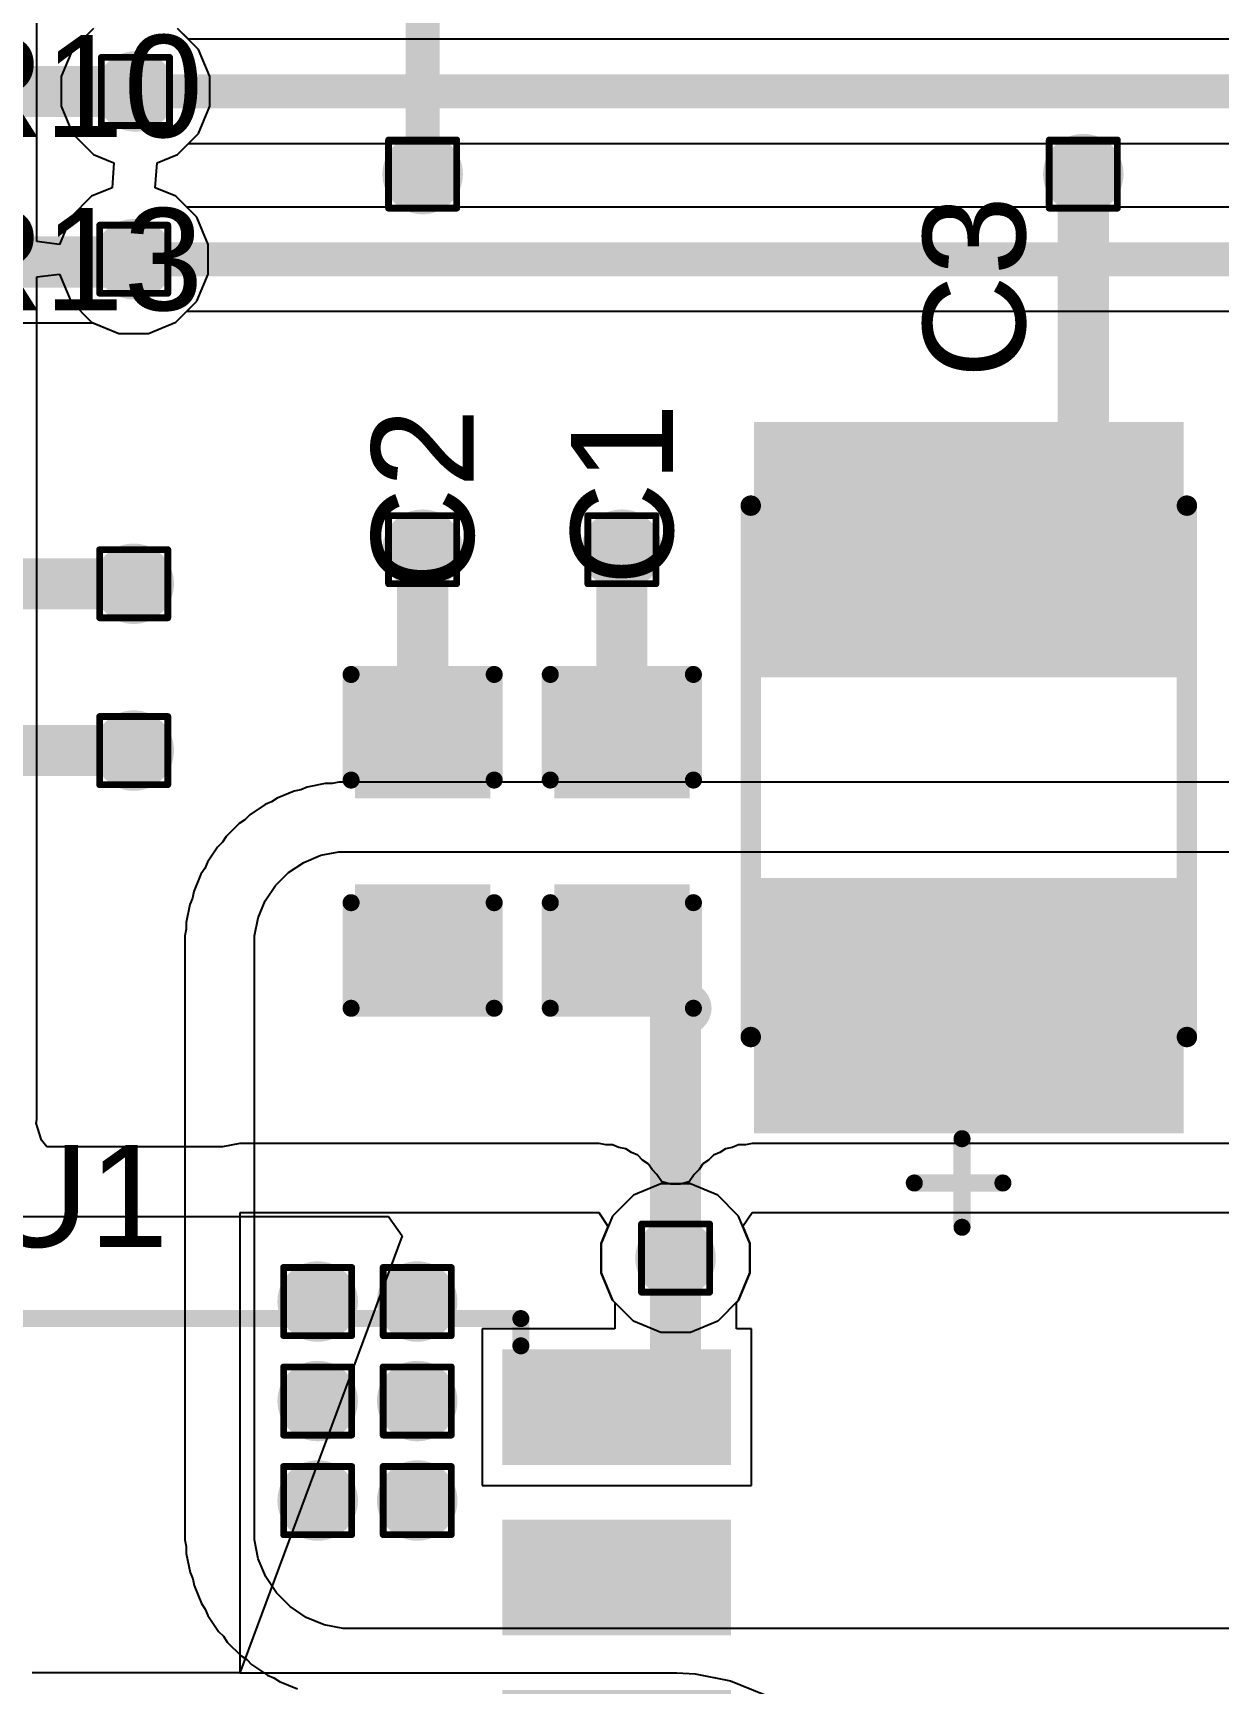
# Model space of a CAD drawing. Header units: inches. Extents: x -40 to 219, y 2 to 133.
# Drawn here: x 9.13 to 17.97, y 43.13 to 55.44 of the extents above; entities that cross this region are included whole.
import ezdxf

# ---------------------------------------------------------------- set-up
doc = ezdxf.new("R2010")
doc.units = ezdxf.units.IN
for name, color, linetype in [('Bottom Layer', 5, 'Continuous'), ('Drill Drawing', 1, 'Continuous'), ('Top Layer', 1, 'Continuous'), ('Top Overlay', 2, 'Continuous'), ('Top Paste', 8, 'Continuous'), ('Top Solder', 216, 'Continuous'), ('Via Holes', 16, 'Continuous')]:
    doc.layers.add(name, color=color, linetype=linetype)
doc.styles.add('Arial', font='', dxfattribs={"height": 0.2})
doc.styles.get('Arial').set_extended_font_data('Arial')

# ---------------------------------------------------------------- blocks, each defined once
blk = doc.blocks.new('SOP_8L_26')
at = {"layer": 'Top Layer'}
for points in [[(-3.44999945, 2.23500315), (-1.94999991, 2.23500315), (-1.94999991, 1.57500193), (-3.44999945, 1.57500193)], [(1.95000245, 2.23500569), (3.45000199, 2.23500569), (3.45000199, 1.57500447), (1.95000245, 1.57500447)], [(-3.44999183, 0.9649980699999999), (-1.94999229, 0.9649980699999999), (-1.94999229, 0.30499685), (-3.44999183, 0.30499685)], [(1.95000499, 0.9649980699999999), (3.45000453, 0.9649980699999999), (3.45000453, 0.30499685), (1.95000499, 0.30499685)], [(-3.44999437, -0.30500447), (-1.94999483, -0.30500447), (-1.94999483, -0.96500569), (-3.44999437, -0.96500569)], [(1.95000499, -0.30499685), (3.45000453, -0.30499685), (3.45000453, -0.9649980699999999), (1.95000499, -0.9649980699999999)], [(-3.449996909999999, -1.57499939), (-1.94999737, -1.57499939), (-1.94999737, -2.23500061), (-3.449996909999999, -2.23500061)], [(1.95000245, -1.57500193), (3.45000199, -1.57500193), (3.45000199, -2.23500315), (1.95000245, -2.23500315)]]:
    blk.add_hatch(color=1, dxfattribs=at).paths.add_polyline_path(points)
at = {"layer": 'Top Overlay'}
blk.add_hatch(color=2, dxfattribs=at).paths.add_polyline_path([(-1.85500518, 1.57479746), (-1.57560518, 1.57479746), (-1.57560518, 2.23519746), (-1.85500518, 2.23519746)])
at = {"layer": 'Top Paste'}
for points in [[(-3.44999945, 2.23500315), (-1.94999991, 2.23500315), (-1.94999991, 1.57500193), (-3.44999945, 1.57500193)], [(1.95000245, 2.23500569), (3.45000199, 2.23500569), (3.45000199, 1.57500447), (1.95000245, 1.57500447)], [(-3.44999183, 0.9649980699999999), (-1.94999229, 0.9649980699999999), (-1.94999229, 0.30499685), (-3.44999183, 0.30499685)], [(1.95000499, 0.9649980699999999), (3.45000453, 0.9649980699999999), (3.45000453, 0.30499685), (1.95000499, 0.30499685)], [(-3.44999437, -0.30500447), (-1.94999483, -0.30500447), (-1.94999483, -0.96500569), (-3.44999437, -0.96500569)], [(1.95000499, -0.30499685), (3.45000453, -0.30499685), (3.45000453, -0.9649980699999999), (1.95000499, -0.9649980699999999)], [(-3.449996909999999, -1.57499939), (-1.94999737, -1.57499939), (-1.94999737, -2.23500061), (-3.449996909999999, -2.23500061)], [(1.95000245, -1.57500193), (3.45000199, -1.57500193), (3.45000199, -2.23500315), (1.95000245, -2.23500315)]]:
    blk.add_hatch(color=8, dxfattribs=at).paths.add_polyline_path(points)
at = {"layer": 'Top Solder'}
for points in [[(-3.55159945, 2.33660315), (-1.84839991, 2.33660315), (-1.84839991, 1.47340193), (-3.55159945, 1.47340193)], [(1.84840245, 2.33660569), (3.55160199, 2.33660569), (3.55160199, 1.47340447), (1.84840245, 1.47340447)], [(-3.55159183, 1.06659807), (-1.84839229, 1.06659807), (-1.84839229, 0.20339685), (-3.55159183, 0.20339685)], [(1.84840499, 1.06659807), (3.55160453, 1.06659807), (3.55160453, 0.20339685), (1.84840499, 0.20339685)], [(-3.55159437, -0.20340447), (-1.84839483, -0.20340447), (-1.84839483, -1.06660569), (-3.55159437, -1.06660569)], [(1.84840499, -0.20339685), (3.55160453, -0.20339685), (3.55160453, -1.06659807), (1.84840499, -1.06659807)], [(-3.55159691, -1.47339939), (-1.84839737, -1.47339939), (-1.84839737, -2.33660061), (-3.55159691, -2.33660061)], [(1.84840245, -1.47340193), (3.55160199, -1.47340193), (3.55160199, -2.33660315), (1.84840245, -2.33660315)]]:
    blk.add_hatch(color=216, dxfattribs=at).paths.add_polyline_path(points)
at = {"layer": 'Top Overlay', "const_width": 0.127}
for points in [[(-1.98559674, 2.5654), (-1.98559928, 2.36220254)], [(2.07840326, 2.5654), (-1.98559674, 2.5654)], [(2.0784058, 2.36220254), (2.07840326, 2.5654)], [(-3.82349756, 1.8415), (-3.8235001, 2.09550508)], [(-3.69649502, 1.96849746), (-3.8235001, 2.09550508)], [(-3.69649502, 1.96849746), (-3.82349756, 1.8415)], [(-1.98559674, -2.56540254), (-1.98559928, -2.3622)], [(2.0784058, -2.36220254), (2.07840326, -2.5654)], [(2.07840326, -2.5654), (-1.98559674, -2.56540254)]]:
    blk.add_lwpolyline(points, dxfattribs=at)
at = {"layer": 'Top Overlay', "const_width": 0.0635}
for points in [[(-2.01734674, 2.5654, 1), (-1.95384674, 2.5654, 1)], [(-2.01734674, 2.5654, 1), (-1.95384674, 2.5654, 1)], [(2.04665326, 2.5654, 1), (2.11015326, 2.5654, 1)], [(2.04665326, 2.5654, 1), (2.11015326, 2.5654, 1)], [(-2.01734928, 2.36220254, 1), (-1.95384928, 2.36220254, 1)], [(2.0466558, 2.36220254, 1), (2.1101558, 2.36220254, 1)], [(-3.8552501, 2.09550508, 1), (-3.7917501, 2.09550508, 1)], [(-3.8552501, 2.09550508, 1), (-3.7917501, 2.09550508, 1)], [(-3.72824502, 1.96849746, 1), (-3.66474502, 1.96849746, 1)], [(-3.72824502, 1.96849746, 1), (-3.66474502, 1.96849746, 1)], [(-3.85524756, 1.8415, 1), (-3.79174756, 1.8415, 1)], [(-3.85524756, 1.8415, 1), (-3.79174756, 1.8415, 1)], [(-2.01734928, -2.3622, 1), (-1.95384928, -2.3622, 1)], [(2.0466558, -2.36220254, 1), (2.1101558, -2.36220254, 1)], [(-2.01734674, -2.56540254, 1), (-1.95384674, -2.56540254, 1)], [(-2.01734674, -2.56540254, 1), (-1.95384674, -2.56540254, 1)], [(2.04665326, -2.5654, 1), (2.11015326, -2.5654, 1)], [(2.04665326, -2.5654, 1), (2.11015326, -2.5654, 1)]]:
    blk.add_lwpolyline(points, format="xyb", close=True, dxfattribs=at)
blk = doc.blocks.new('C____B_209')
at = {"layer": 'Top Layer'}
for points in [[(-2.55000125, -1.49999446), (-2.55000125, 1.50000462), (-0.8500021099999997, 1.50000462), (-0.8500021100000001, -1.49999446)], [(0.8499995699999998, -1.49999446), (0.84999957, 1.50000462), (2.54999871, 1.50000462), (2.54999871, -1.49999446)]]:
    blk.add_hatch(color=1, dxfattribs=at).paths.add_polyline_path(points)
at = {"layer": 'Top Paste'}
for points in [[(-2.55000125, -1.49999446), (-2.55000125, 1.50000462), (-0.8500021099999997, 1.50000462), (-0.8500021100000001, -1.49999446)], [(0.8499995699999998, -1.49999446), (0.84999957, 1.50000462), (2.54999871, 1.50000462), (2.54999871, -1.49999446)]]:
    blk.add_hatch(color=8, dxfattribs=at).paths.add_polyline_path(points)
at = {"layer": 'Top Solder'}
for points in [[(-2.65160125, -1.60159446), (-2.65160125, 1.60160462), (-0.7484021099999998, 1.60160462), (-0.7484021100000001, -1.60159446)], [(0.7483995699999998, -1.60159446), (0.7483995700000001, 1.60160462), (2.65159871, 1.60160462), (2.65159871, -1.60159446)]]:
    blk.add_hatch(color=216, dxfattribs=at).paths.add_polyline_path(points)
at = {"layer": 'Top Overlay'}
for points, const_width in [([(-1.93413888, 1.62560254), (2.02826366, 1.6256)], 0.1524), ([(-3.02260254, 0.40640508), (-3.0226, -0.25399746)], 0.127), ([(-3.35280254, 0.05080508), (-2.6924, 0.05080254)], 0.127), ([(-1.93413888, -1.62559746), (2.02826366, -1.6256)], 0.1524)]:
    blk.add_lwpolyline(points, dxfattribs=dict(at, const_width=const_width))
for points, const_width in [([(-1.97223888, 1.62560254, 1), (-1.89603888, 1.62560254, 1)], 0.0762), ([(1.99016366, 1.6256, 1), (2.06636366, 1.6256, 1)], 0.0762), ([(-3.05435254, 0.40640508, 1), (-2.99085254, 0.40640508, 1)], 0.0635), ([(-3.38455254, 0.05080508, 1), (-3.32105254, 0.05080508, 1)], 0.0635), ([(-2.72415, 0.05080254, 1), (-2.66065, 0.05080254, 1)], 0.0635), ([(-3.05435, -0.25399746, 1), (-2.99085, -0.25399746, 1)], 0.0635), ([(-1.97223888, -1.62559746, 1), (-1.89603888, -1.62559746, 1)], 0.0762), ([(1.99016366, -1.6256, 1), (2.06636366, -1.6256, 1)], 0.0762)]:
    blk.add_lwpolyline(points, format="xyb", close=True, dxfattribs=dict(at, const_width=const_width))
blk = doc.blocks.new('C___0603_210')
at = {"layer": 'Top Layer'}
for points in [[(-0.3809999999999999, 0.4445), (-0.3809999999999999, -0.4445), (-1.143, -0.4445), (-1.143, 0.4445)], [(1.14299746, 0.4445), (1.14299746, -0.4445), (0.38099746, -0.4445), (0.38099746, 0.4445)]]:
    blk.add_hatch(color=1, dxfattribs=at).paths.add_polyline_path(points)
at = {"layer": 'Top Paste'}
for points in [[(-0.3809999999999999, 0.4445), (-0.3809999999999999, -0.4445), (-1.143, -0.4445), (-1.143, 0.4445)], [(1.14299746, 0.4445), (1.14299746, -0.4445), (0.38099746, -0.4445), (0.38099746, 0.4445)]]:
    blk.add_hatch(color=8, dxfattribs=at).paths.add_polyline_path(points)
at = {"layer": 'Top Solder'}
for points in [[(-0.3210001199999999, 0.50449988), (-0.3210001199999999, -0.50449988), (-1.20299988, -0.50449988), (-1.20299988, 0.50449988)], [(1.20299734, 0.50449988), (1.20299734, -0.50449988), (0.32099758, -0.50449988), (0.32099758, 0.50449988)]]:
    blk.add_hatch(color=216, dxfattribs=at).paths.add_polyline_path(points)
at = {"layer": 'Top Overlay', "const_width": 0.127}
for points in [[(-0.45720254, 0.5334), (-1.24460254, 0.5334)], [(-1.24460254, -0.5334), (-1.24460254, 0.5334)], [(1.2446, 0.53339492), (0.4571999999999999, 0.5334)], [(1.24459492, -0.5334), (1.2446, 0.53339492)], [(-0.45720254, -0.5334), (-1.24460254, -0.5334)], [(1.24459492, -0.5334), (0.45720254, -0.5333974599999999)]]:
    blk.add_lwpolyline(points, dxfattribs=at)
at = {"layer": 'Top Overlay', "const_width": 0.0635}
for points in [[(-1.27635254, 0.5334, 1), (-1.21285254, 0.5334, 1)], [(-1.27635254, 0.5334, 1), (-1.21285254, 0.5334, 1)], [(-0.4889525399999999, 0.5334, 1), (-0.42545254, 0.5334, 1)], [(0.42545, 0.5334, 1), (0.4889499999999999, 0.5334, 1)], [(1.21285, 0.53339492, 1), (1.27635, 0.53339492, 1)], [(1.21285, 0.53339492, 1), (1.27635, 0.53339492, 1)], [(-1.27635254, -0.5334, 1), (-1.21285254, -0.5334, 1)], [(-1.27635254, -0.5334, 1), (-1.21285254, -0.5334, 1)], [(-0.4889525399999999, -0.5334, 1), (-0.42545254, -0.5334, 1)], [(0.42545254, -0.5333974599999999, 1), (0.4889525399999999, -0.5333974599999999, 1)], [(1.21284492, -0.5334, 1), (1.27634492, -0.5334, 1)], [(1.21284492, -0.5334, 1), (1.27634492, -0.5334, 1)]]:
    blk.add_lwpolyline(points, format="xyb", close=True, dxfattribs=at)
blk = doc.blocks.new('C___0603_211')
at = {"layer": 'Top Layer'}
for points in [[(-0.38099746, 0.44450254), (-0.38099746, -0.44449746), (-1.14299746, -0.44449746), (-1.14299746, 0.44450254)], [(1.143, 0.4445), (1.143, -0.4445), (0.3809999999999999, -0.4445), (0.3809999999999999, 0.4445)]]:
    blk.add_hatch(color=1, dxfattribs=at).paths.add_polyline_path(points)
at = {"layer": 'Top Paste'}
for points in [[(-0.38099746, 0.44450254), (-0.38099746, -0.44449746), (-1.14299746, -0.44449746), (-1.14299746, 0.44450254)], [(1.143, 0.4445), (1.143, -0.4445), (0.3809999999999999, -0.4445), (0.3809999999999999, 0.4445)]]:
    blk.add_hatch(color=8, dxfattribs=at).paths.add_polyline_path(points)
at = {"layer": 'Top Solder'}
for points in [[(-0.32099758, 0.50450242), (-0.32099758, -0.50449734), (-1.20299734, -0.50449734), (-1.20299734, 0.50450242)], [(1.20299988, 0.50449988), (1.20299988, -0.50449988), (0.3210001199999999, -0.50449988), (0.3210001199999999, 0.50449988)]]:
    blk.add_hatch(color=216, dxfattribs=at).paths.add_polyline_path(points)
at = {"layer": 'Top Overlay', "const_width": 0.127}
for points in [[(-1.2446, 0.5333974599999999), (-0.45719238, 0.5334)], [(-1.24459492, -0.5334), (-1.2446, 0.5333974599999999)], [(1.2446, 0.5334), (0.45720254, 0.5334)], [(1.24460254, -0.5334), (1.2446, 0.5334)], [(-0.4571949199999999, -0.5334), (-1.24459492, -0.5334)], [(1.24460254, -0.5334), (0.45720254, -0.5334)]]:
    blk.add_lwpolyline(points, dxfattribs=at)
at = {"layer": 'Top Overlay', "const_width": 0.0635}
for points in [[(-1.27635, 0.5333974599999999, 1), (-1.21285, 0.5333974599999999, 1)], [(-1.27635, 0.5333974599999999, 1), (-1.21285, 0.5333974599999999, 1)], [(-0.48894238, 0.5334, 1), (-0.42544238, 0.5334, 1)], [(0.42545254, 0.5334, 1), (0.4889525399999999, 0.5334, 1)], [(1.21285, 0.5334, 1), (1.27635, 0.5334, 1)], [(1.21285, 0.5334, 1), (1.27635, 0.5334, 1)], [(-1.27634492, -0.5334, 1), (-1.21284492, -0.5334, 1)], [(-1.27634492, -0.5334, 1), (-1.21284492, -0.5334, 1)], [(-0.48894492, -0.5334, 1), (-0.4254449199999999, -0.5334, 1)], [(0.42545254, -0.5334, 1), (0.4889525399999999, -0.5334, 1)], [(1.21285254, -0.5334, 1), (1.27635254, -0.5334, 1)], [(1.21285254, -0.5334, 1), (1.27635254, -0.5334, 1)]]:
    blk.add_lwpolyline(points, format="xyb", close=True, dxfattribs=at)

msp = doc.modelspace()

# ---------------------------------------------------------------- hatches: boundary and pattern name
at = {"layer": 'Bottom Layer'}
h = msp.add_hatch(color=5, dxfattribs=at)
edge = h.paths.add_edge_path()
edge.add_arc((9.88961954, 55.00473632), 0.2999994, 0, 360)
h = msp.add_hatch(color=5, dxfattribs=at)
edge = h.paths.add_edge_path()
edge.add_arc((12.03008008, 54.38839262), 0.2999994, 0, 360)
h = msp.add_hatch(color=5, dxfattribs=at)
edge = h.paths.add_edge_path()
edge.add_arc((16.95461938, 54.38839262), 0.2999994, 0, 360)
h = msp.add_hatch(color=5, dxfattribs=at)
edge = h.paths.add_edge_path()
edge.add_arc((9.87673666, 53.75339261999999), 0.2999994, 0, 360)
h = msp.add_hatch(color=5, dxfattribs=at)
edge = h.paths.add_edge_path()
edge.add_arc((12.03008008, 51.58761843999999), 0.2999994, 0, 360)
h = msp.add_hatch(color=5, dxfattribs=at)
edge = h.paths.add_edge_path()
edge.add_arc((13.51497678, 51.58761843999999), 0.2999994, 0, 360)
h = msp.add_hatch(color=5, dxfattribs=at)
edge = h.paths.add_edge_path()
edge.add_arc((9.87673666, 51.33342793999999), 0.2999994, 0, 360)
h = msp.add_hatch(color=5, dxfattribs=at)
edge = h.paths.add_edge_path()
edge.add_arc((9.87673666, 50.08939182), 0.2999994, 0, 360)
h = msp.add_hatch(color=5, dxfattribs=at)
edge = h.paths.add_edge_path()
edge.add_arc((13.91535698, 46.30455306), 0.2999994, 0, 360)
h = msp.add_hatch(color=5, dxfattribs=at)
edge = h.paths.add_edge_path()
edge.add_arc((11.24762038, 45.98099261999999), 0.2999994, 0, 360)
h = msp.add_hatch(color=5, dxfattribs=at)
edge = h.paths.add_edge_path()
edge.add_arc((11.98960772, 45.98099261999999), 0.2999994, 0, 360)
h = msp.add_hatch(color=5, dxfattribs=at)
edge = h.paths.add_edge_path()
edge.add_arc((11.24762038, 45.23900527999999), 0.2999994, 0, 360)
h = msp.add_hatch(color=5, dxfattribs=at)
edge = h.paths.add_edge_path()
edge.add_arc((11.98960772, 45.23900527999999), 0.2999994, 0, 360)
h = msp.add_hatch(color=5, dxfattribs=at)
edge = h.paths.add_edge_path()
edge.add_arc((11.24762038, 44.49701794), 0.2999994, 0, 360)
h = msp.add_hatch(color=5, dxfattribs=at)
edge = h.paths.add_edge_path()
edge.add_arc((11.98960772, 44.49701794), 0.2999994, 0, 360)
at = {"layer": 'Top Layer'}
h = msp.add_hatch(color=1, dxfattribs=at)
edge = h.paths.add_edge_path()
edge.add_arc((9.88961954, 55.00473632), 0.2999994, 0, 360)
h = msp.add_hatch(color=1, dxfattribs=at)
edge = h.paths.add_edge_path()
edge.add_arc((12.03008008, 54.38839262), 0.2999994, 0, 360)
h = msp.add_hatch(color=1, dxfattribs=at)
edge = h.paths.add_edge_path()
edge.add_arc((16.95461938, 54.38839262), 0.2999994, 0, 360)
h = msp.add_hatch(color=1, dxfattribs=at)
edge = h.paths.add_edge_path()
edge.add_arc((9.87673666, 53.75339261999999), 0.2999994, 0, 360)
h = msp.add_hatch(color=1, dxfattribs=at)
edge = h.paths.add_edge_path()
edge.add_arc((12.03008008, 51.58761843999999), 0.2999994, 0, 360)
h = msp.add_hatch(color=1, dxfattribs=at)
edge = h.paths.add_edge_path()
edge.add_arc((13.51497678, 51.58761843999999), 0.2999994, 0, 360)
h = msp.add_hatch(color=1, dxfattribs=at)
edge = h.paths.add_edge_path()
edge.add_arc((9.87673666, 51.33342793999999), 0.2999994, 0, 360)
h = msp.add_hatch(color=1, dxfattribs=at)
edge = h.paths.add_edge_path()
edge.add_arc((9.87673666, 50.08939182), 0.2999994, 0, 360)
h = msp.add_hatch(color=1, dxfattribs=at)
edge = h.paths.add_edge_path()
edge.add_arc((13.91535698, 46.30455306), 0.2999994, 0, 360)
h = msp.add_hatch(color=1, dxfattribs=at)
edge = h.paths.add_edge_path()
edge.add_arc((11.24762038, 45.98099261999999), 0.2999994, 0, 360)
h = msp.add_hatch(color=1, dxfattribs=at)
edge = h.paths.add_edge_path()
edge.add_arc((11.98960772, 45.98099261999999), 0.2999994, 0, 360)
h = msp.add_hatch(color=1, dxfattribs=at)
edge = h.paths.add_edge_path()
edge.add_arc((11.24762038, 45.23900527999999), 0.2999994, 0, 360)
h = msp.add_hatch(color=1, dxfattribs=at)
edge = h.paths.add_edge_path()
edge.add_arc((11.98960772, 45.23900527999999), 0.2999994, 0, 360)
h = msp.add_hatch(color=1, dxfattribs=at)
edge = h.paths.add_edge_path()
edge.add_arc((11.24762038, 44.49701794), 0.2999994, 0, 360)
h = msp.add_hatch(color=1, dxfattribs=at)
edge = h.paths.add_edge_path()
edge.add_arc((11.98960772, 44.49701794), 0.2999994, 0, 360)
at = {"layer": 'Via Holes'}
h = msp.add_hatch(color=7, dxfattribs=at)
edge = h.paths.add_edge_path()
edge.add_arc((9.88961954, 55.00473632), 0.1499997, 0, 360)
h = msp.add_hatch(color=7, dxfattribs=at)
edge = h.paths.add_edge_path()
edge.add_arc((12.03008008, 54.38839262), 0.1499997, 0, 360)
h = msp.add_hatch(color=7, dxfattribs=at)
edge = h.paths.add_edge_path()
edge.add_arc((16.95461938, 54.38839262), 0.1499997, 0, 360)
h = msp.add_hatch(color=7, dxfattribs=at)
edge = h.paths.add_edge_path()
edge.add_arc((9.87673666, 53.75339261999999), 0.1499997, 0, 360)
h = msp.add_hatch(color=7, dxfattribs=at)
edge = h.paths.add_edge_path()
edge.add_arc((12.03008008, 51.58761843999999), 0.1499997, 0, 360)
h = msp.add_hatch(color=7, dxfattribs=at)
edge = h.paths.add_edge_path()
edge.add_arc((13.51497678, 51.58761843999999), 0.1499997, 0, 360)
h = msp.add_hatch(color=7, dxfattribs=at)
edge = h.paths.add_edge_path()
edge.add_arc((9.87673666, 51.33342793999999), 0.1499997, 0, 360)
h = msp.add_hatch(color=7, dxfattribs=at)
edge = h.paths.add_edge_path()
edge.add_arc((9.87673666, 50.08939182), 0.1499997, 0, 360)
h = msp.add_hatch(color=7, dxfattribs=at)
edge = h.paths.add_edge_path()
edge.add_arc((13.91535698, 46.30455306), 0.1499997, 0, 360)
h = msp.add_hatch(color=7, dxfattribs=at)
edge = h.paths.add_edge_path()
edge.add_arc((11.24762038, 45.98099261999999), 0.1499997, 0, 360)
h = msp.add_hatch(color=7, dxfattribs=at)
edge = h.paths.add_edge_path()
edge.add_arc((11.98960772, 45.98099261999999), 0.1499997, 0, 360)
h = msp.add_hatch(color=7, dxfattribs=at)
edge = h.paths.add_edge_path()
edge.add_arc((11.24762038, 45.23900527999999), 0.1499997, 0, 360)
h = msp.add_hatch(color=7, dxfattribs=at)
edge = h.paths.add_edge_path()
edge.add_arc((11.98960772, 45.23900527999999), 0.1499997, 0, 360)
h = msp.add_hatch(color=7, dxfattribs=at)
edge = h.paths.add_edge_path()
edge.add_arc((11.24762038, 44.49701794), 0.1499997, 0, 360)
h = msp.add_hatch(color=7, dxfattribs=at)
edge = h.paths.add_edge_path()
edge.add_arc((11.98960772, 44.49701794), 0.1499997, 0, 360)

# ---------------------------------------------------------------- linework, layer by layer
at = {"layer": 'Bottom Layer'}
for p, q in [((9.153954259999999, 53.88535831999999), (9.153954259999999, 57.39096726)), ((9.57580508, 55.47439502), (9.41996084, 55.31855078)), ((10.2846251, 55.39320392), (10.203434, 55.47439502)), ((9.41996084, 55.31855078), (9.33562014, 55.11493421999999)), ((39.79464736, 55.39320138), (10.2846251, 55.39320392)), ((9.33562014, 55.11493421999999), (9.33562014, 54.89453841999999)), ((9.33562014, 54.89453841999999), (9.41996084, 54.69092186)), ((9.41996084, 54.69092186), (9.57580508, 54.53507762)), ((10.203434, 54.53507762), (10.28463018, 54.61627379999999)), ((10.28463018, 54.61627379999999), (39.79464736, 54.61627126)), ((9.57580508, 54.53507762), (9.72891374, 54.47165889999999)), ((9.72891374, 54.47165889999999), (9.71603086, 54.28647004)), ((10.03744246, 54.28647004), (10.05032534, 54.47165889999999)), ((10.05032534, 54.47165889999999), (10.203434, 54.53507762)), ((9.5629222, 54.22305131999999), (9.407077959999999, 54.06720708)), ((9.71603086, 54.28647004), (9.5629222, 54.22305131999999)), ((10.19055112, 54.22305131999999), (10.03744246, 54.28647004)), ((10.27174476, 54.14185767999999), (10.19055112, 54.22305131999999)), ((9.407077959999999, 54.06720708), (9.32273726, 53.86359305999999)), ((33.6819367, 54.14185767999999), (10.27174476, 54.14185767999999)), ((9.32273726, 53.86359305999999), (9.153954259999999, 53.88535831999999)), ((9.153951719999998, 47.4218), (9.153954259999999, 53.62142692)), ((9.153954259999999, 53.62142692), (9.32273726, 53.64319217999999)), ((9.32273726, 53.64319217999999), (9.407077959999999, 53.43957815999999)), ((9.407077959999999, 53.43957815999999), (9.5629222, 53.28373392)), ((10.19055112, 53.28373392), (10.27174476, 53.36492756000001)), ((10.27174476, 53.36492756000001), (33.6819367, 53.36492756000001)), ((9.5629222, 53.28373392), (9.76653876, 53.19939321999999)), ((9.76653876, 53.19939321999999), (9.98693456, 53.19939321999999)), ((9.98693456, 53.19939321999999), (10.19055112, 53.28373392)), ((9.153951719999998, 47.33924238), (9.153951719999998, 47.4218)), ((9.148445, 47.311564), (9.153951719999998, 47.33924238)), ((9.1887802, 47.18362928), (9.148445, 47.311564)), ((9.22970722, 47.13376146), (9.1887802, 47.18362928)), ((10.668, 47.15933164), (10.53944806, 47.13376146)), ((13.34525652, 47.15933164), (10.668, 47.15933164)), ((13.39528944, 47.14937991999999), (13.34525652, 47.15933164)), ((14.48545744, 47.1593291), (14.43543214, 47.14937738)), ((21.0796632, 47.15932656), (14.48545744, 47.1593291)), ((10.53944806, 47.13376146), (9.22970722, 47.13376146)), ((13.4463028, 47.14937991999999), (13.39528944, 47.14937991999999)), ((13.4934325, 47.12985748), (13.4463028, 47.14937991999999)), ((13.54346796, 47.11990575999999), (13.4934325, 47.12985748)), ((13.58588342, 47.09156444), (13.54346796, 47.11990575999999)), ((13.63301566, 47.072042), (13.58588342, 47.09156444)), ((13.66908874, 47.03596892), (13.63301566, 47.072042)), ((13.7115042, 47.0076276), (13.66908874, 47.03596892)), ((14.1616303, 47.03596892), (14.11920976, 47.00762506)), ((14.19770338, 47.072042), (14.1616303, 47.03596892)), ((14.24483054, 47.0915619), (14.19770338, 47.072042)), ((14.287246, 47.11990322), (14.24483054, 47.0915619)), ((14.33727892, 47.12985493999999), (14.287246, 47.11990322)), ((14.38441624, 47.14937991999999), (14.33727892, 47.12985493999999)), ((14.43543214, 47.14937738), (14.38441624, 47.14937991999999)), ((13.73984806, 46.96520706), (13.7115042, 47.0076276)), ((13.77591606, 46.92913906), (13.73984806, 46.96520706)), ((13.81334296, 46.87312698), (13.77591606, 46.92913906)), ((14.05480044, 46.9291416), (14.017371, 46.87312698)), ((14.09086844, 46.96520959999999), (14.05480044, 46.9291416)), ((14.11920976, 47.00762506), (14.09086844, 46.96520959999999)), ((13.87987572, 46.85565432), (13.81334296, 46.87312698)), ((13.95085094, 46.85565432), (13.87987572, 46.85565432)), ((14.017371, 46.87312698), (13.95085094, 46.85565432)), ((8.89028194, 46.61580974), (11.77647886, 46.61580974)), ((10.668, 46.64137992), (10.668, 43.21237992)), ((13.34525652, 46.64137992), (10.668, 46.64137992)), ((11.77647886, 46.61580974), (11.87798234, 46.46982832)), ((13.41314564, 46.53977738), (13.34525652, 46.64137992)), ((13.36135758, 46.41475096), (13.41314564, 46.53977738)), ((14.48545744, 46.64137737999999), (14.41756832, 46.53977738)), ((14.41756832, 46.53977738), (14.46935638, 46.41475096)), ((21.07967082, 46.64137484), (14.48545744, 46.64137737999999)), ((11.87798234, 46.46982832), (10.668, 43.21237992)), ((13.36135758, 46.19435516), (13.36135758, 46.41475096)), ((14.46935638, 46.41475096), (14.46935638, 46.19435516)), ((13.44569828, 45.9907386), (13.36135758, 46.19435516)), ((14.46935638, 46.19435516), (14.38501568, 45.9907386)), ((13.60154252, 45.83489436), (13.44569828, 45.9907386)), ((14.38501568, 45.9907386), (14.22917144, 45.83489436)), ((13.80515908, 45.75055366), (13.60154252, 45.83489436)), ((14.22917144, 45.83489436), (14.02555488, 45.75055366)), ((14.02555488, 45.75055366), (13.80515908, 45.75055366)), ((10.668, 43.21237992), (9.118599999999999, 43.21237992)), ((10.668, 43.21237992), (13.19641506, 43.21237992)), ((13.19641506, 43.21237992), (13.92559318, 43.21238246)), ((13.92559318, 43.21238246), (14.06054338, 43.20574544)), ((14.06054338, 43.20574544), (14.32526218, 43.1530887)), ((14.32526218, 43.1530887), (14.5746216, 43.04980214))]:
    msp.add_line(p, q, dxfattribs=at)
for points, const_width in [([(9.87673666, 55.00473886), (9.88961954, 55.00473886)], 0.254), ([(9.88961954, 55.00473886), (39.79464736, 55.00473632)], 0.254), ([(9.87673666, 53.75339261999999), (29.66857668, 53.75339261999999)], 0.254), ([(13.91535698, 48.09025942), (13.99306828, 48.16797072)], 0.3809999999999999), ([(13.91535698, 46.30455306), (13.91535698, 48.09025942)], 0.3809999999999999)]:
    msp.add_lwpolyline(points, dxfattribs=dict(at, const_width=const_width))
for points, const_width in [([(9.81323666, 55.00473886, 1), (9.94023666, 55.00473886, 1)], 0.127), ([(9.826119539999999, 55.00473886, 1), (9.95311954, 55.00473886, 1)], 0.127), ([(9.826119539999999, 55.00473886, 1), (9.95311954, 55.00473886, 1)], 0.127), ([(9.81323666, 53.75339261999999, 1), (9.94023666, 53.75339261999999, 1)], 0.127), ([(13.82010698, 48.09025942, 1), (14.01060698, 48.09025942, 1)], 0.1905), ([(13.82010698, 48.09025942, 1), (14.01060698, 48.09025942, 1)], 0.1905), ([(13.89781828, 48.16797072, 1), (14.08831828, 48.16797072, 1)], 0.1905), ([(13.82010698, 46.30455306, 1), (14.01060698, 46.30455306, 1)], 0.1905)]:
    msp.add_lwpolyline(points, format="xyb", close=True, dxfattribs=dict(at, const_width=const_width))
at = {"layer": 'Drill Drawing', "const_width": 0.0508}
for points in [[(9.635619539999999, 55.25873631999999), (10.14361954, 55.25873631999999)], [(9.635619539999999, 54.75073631999999), (9.635619539999999, 55.25873631999999)], [(10.14361954, 54.75073631999999), (10.14361954, 55.25873631999999)], [(9.635619539999999, 54.75073631999999), (10.14361954, 54.75073631999999)], [(11.77608008, 54.64239262), (12.28408008, 54.64239262)], [(11.77608008, 54.13439262), (11.77608008, 54.64239262)], [(12.28408008, 54.13439262), (12.28408008, 54.64239262)], [(16.70061938, 54.64239262), (17.20861938, 54.64239262)], [(16.70061938, 54.13439262), (16.70061938, 54.64239262)], [(17.20861938, 54.13439262), (17.20861938, 54.64239262)], [(11.77608008, 54.13439262), (12.28408008, 54.13439262)], [(16.70061938, 54.13439262), (17.20861938, 54.13439262)], [(9.62273666, 54.00739262), (10.13073666, 54.00739262)], [(9.62273666, 53.49939262), (9.62273666, 54.00739262)], [(10.13073666, 53.49939262), (10.13073666, 54.00739262)], [(9.62273666, 53.49939262), (10.13073666, 53.49939262)], [(11.77608008, 51.84161844), (12.28408008, 51.84161844)], [(11.77608008, 51.33361844), (11.77608008, 51.84161844)], [(12.28408008, 51.33361844), (12.28408008, 51.84161844)], [(13.26097678, 51.84161844), (13.76897678, 51.84161844)], [(13.26097678, 51.33361844), (13.26097678, 51.84161844)], [(13.76897678, 51.33361844), (13.76897678, 51.84161844)], [(9.62273666, 51.58742794), (10.13073666, 51.58742794)], [(9.62273666, 51.07942794), (9.62273666, 51.58742794)], [(10.13073666, 51.07942794), (10.13073666, 51.58742794)], [(11.77608008, 51.33361844), (12.28408008, 51.33361844)], [(13.26097678, 51.33361844), (13.76897678, 51.33361844)], [(9.62273666, 51.07942794), (10.13073666, 51.07942794)], [(9.62273666, 50.34339182), (10.13073666, 50.34339182)], [(9.62273666, 49.83539182), (9.62273666, 50.34339182)], [(10.13073666, 49.83539182), (10.13073666, 50.34339182)], [(9.62273666, 49.83539182), (10.13073666, 49.83539182)], [(13.66135698, 46.55855306), (14.16935698, 46.55855306)], [(13.66135698, 46.05055306), (13.66135698, 46.55855306)], [(14.16935698, 46.05055306), (14.16935698, 46.55855306)], [(10.99362038, 46.23499262), (11.50162038, 46.23499262)], [(10.99362038, 45.72699262), (10.99362038, 46.23499262)], [(11.50162038, 45.72699262), (11.50162038, 46.23499262)], [(11.73560772, 46.23499262), (12.24360772, 46.23499262)], [(11.73560772, 45.72699262), (11.73560772, 46.23499262)], [(12.24360772, 45.72699262), (12.24360772, 46.23499262)], [(13.66135698, 46.05055306), (14.16935698, 46.05055306)], [(10.99362038, 45.72699262), (11.50162038, 45.72699262)], [(11.73560772, 45.72699262), (12.24360772, 45.72699262)], [(10.99362038, 45.49300528), (11.50162038, 45.49300528)], [(10.99362038, 44.98500528), (10.99362038, 45.49300528)], [(11.50162038, 44.98500528), (11.50162038, 45.49300528)], [(11.73560772, 45.49300528), (12.24360772, 45.49300528)], [(11.73560772, 44.98500528), (11.73560772, 45.49300528)], [(12.24360772, 44.98500528), (12.24360772, 45.49300528)], [(10.99362038, 44.98500528), (11.50162038, 44.98500528)], [(11.73560772, 44.98500528), (12.24360772, 44.98500528)], [(10.99362038, 44.75101794), (11.50162038, 44.75101794)], [(10.99362038, 44.24301794), (10.99362038, 44.75101794)], [(11.50162038, 44.24301794), (11.50162038, 44.75101794)], [(11.73560772, 44.75101794), (12.24360772, 44.75101794)], [(11.73560772, 44.24301794), (11.73560772, 44.75101794)], [(12.24360772, 44.24301794), (12.24360772, 44.75101794)], [(10.99362038, 44.24301794), (11.50162038, 44.24301794)], [(11.73560772, 44.24301794), (12.24360772, 44.24301794)]]:
    msp.add_lwpolyline(points, dxfattribs=at)
at = {"layer": 'Drill Drawing', "const_width": 0.0254}
for points in [[(9.62291954, 55.25873631999999, 1), (9.64831954, 55.25873631999999, 1)], [(9.62291954, 55.25873631999999, 1), (9.64831954, 55.25873631999999, 1)], [(10.13091954, 55.25873631999999, 1), (10.15631954, 55.25873631999999, 1)], [(10.13091954, 55.25873631999999, 1), (10.15631954, 55.25873631999999, 1)], [(9.62291954, 54.75073631999999, 1), (9.64831954, 54.75073631999999, 1)], [(9.62291954, 54.75073631999999, 1), (9.64831954, 54.75073631999999, 1)], [(10.13091954, 54.75073631999999, 1), (10.15631954, 54.75073631999999, 1)], [(10.13091954, 54.75073631999999, 1), (10.15631954, 54.75073631999999, 1)], [(11.76338008, 54.64239262, 1), (11.78878008, 54.64239262, 1)], [(11.76338008, 54.64239262, 1), (11.78878008, 54.64239262, 1)], [(12.27138008, 54.64239262, 1), (12.29678008, 54.64239262, 1)], [(12.27138008, 54.64239262, 1), (12.29678008, 54.64239262, 1)], [(16.68791938, 54.64239262, 1), (16.71331938, 54.64239262, 1)], [(16.68791938, 54.64239262, 1), (16.71331938, 54.64239262, 1)], [(17.19591938, 54.64239262, 1), (17.22131938, 54.64239262, 1)], [(17.19591938, 54.64239262, 1), (17.22131938, 54.64239262, 1)], [(11.76338008, 54.13439262, 1), (11.78878008, 54.13439262, 1)], [(11.76338008, 54.13439262, 1), (11.78878008, 54.13439262, 1)], [(12.27138008, 54.13439262, 1), (12.29678008, 54.13439262, 1)], [(12.27138008, 54.13439262, 1), (12.29678008, 54.13439262, 1)], [(16.68791938, 54.13439262, 1), (16.71331938, 54.13439262, 1)], [(16.68791938, 54.13439262, 1), (16.71331938, 54.13439262, 1)], [(17.19591938, 54.13439262, 1), (17.22131938, 54.13439262, 1)], [(17.19591938, 54.13439262, 1), (17.22131938, 54.13439262, 1)], [(9.61003666, 54.00739262, 1), (9.63543666, 54.00739262, 1)], [(9.61003666, 54.00739262, 1), (9.63543666, 54.00739262, 1)], [(10.11803666, 54.00739262, 1), (10.14343666, 54.00739262, 1)], [(10.11803666, 54.00739262, 1), (10.14343666, 54.00739262, 1)], [(9.61003666, 53.49939262, 1), (9.63543666, 53.49939262, 1)], [(9.61003666, 53.49939262, 1), (9.63543666, 53.49939262, 1)], [(10.11803666, 53.49939262, 1), (10.14343666, 53.49939262, 1)], [(10.11803666, 53.49939262, 1), (10.14343666, 53.49939262, 1)], [(11.76338008, 51.84161844, 1), (11.78878008, 51.84161844, 1)], [(11.76338008, 51.84161844, 1), (11.78878008, 51.84161844, 1)], [(12.27138008, 51.84161844, 1), (12.29678008, 51.84161844, 1)], [(12.27138008, 51.84161844, 1), (12.29678008, 51.84161844, 1)], [(13.24827678, 51.84161844, 1), (13.27367678, 51.84161844, 1)], [(13.24827678, 51.84161844, 1), (13.27367678, 51.84161844, 1)], [(13.75627678, 51.84161844, 1), (13.78167678, 51.84161844, 1)], [(13.75627678, 51.84161844, 1), (13.78167678, 51.84161844, 1)], [(9.61003666, 51.58742794, 1), (9.63543666, 51.58742794, 1)], [(9.61003666, 51.58742794, 1), (9.63543666, 51.58742794, 1)], [(10.11803666, 51.58742794, 1), (10.14343666, 51.58742794, 1)], [(10.11803666, 51.58742794, 1), (10.14343666, 51.58742794, 1)], [(11.76338008, 51.33361844, 1), (11.78878008, 51.33361844, 1)], [(11.76338008, 51.33361844, 1), (11.78878008, 51.33361844, 1)], [(12.27138008, 51.33361844, 1), (12.29678008, 51.33361844, 1)], [(12.27138008, 51.33361844, 1), (12.29678008, 51.33361844, 1)], [(13.24827678, 51.33361844, 1), (13.27367678, 51.33361844, 1)], [(13.24827678, 51.33361844, 1), (13.27367678, 51.33361844, 1)], [(13.75627678, 51.33361844, 1), (13.78167678, 51.33361844, 1)], [(13.75627678, 51.33361844, 1), (13.78167678, 51.33361844, 1)], [(9.61003666, 51.07942794, 1), (9.63543666, 51.07942794, 1)], [(9.61003666, 51.07942794, 1), (9.63543666, 51.07942794, 1)], [(10.11803666, 51.07942794, 1), (10.14343666, 51.07942794, 1)], [(10.11803666, 51.07942794, 1), (10.14343666, 51.07942794, 1)], [(9.61003666, 50.34339182, 1), (9.63543666, 50.34339182, 1)], [(9.61003666, 50.34339182, 1), (9.63543666, 50.34339182, 1)], [(10.11803666, 50.34339182, 1), (10.14343666, 50.34339182, 1)], [(10.11803666, 50.34339182, 1), (10.14343666, 50.34339182, 1)], [(9.61003666, 49.83539182, 1), (9.63543666, 49.83539182, 1)], [(9.61003666, 49.83539182, 1), (9.63543666, 49.83539182, 1)], [(10.11803666, 49.83539182, 1), (10.14343666, 49.83539182, 1)], [(10.11803666, 49.83539182, 1), (10.14343666, 49.83539182, 1)], [(13.64865698, 46.55855306, 1), (13.67405698, 46.55855306, 1)], [(13.64865698, 46.55855306, 1), (13.67405698, 46.55855306, 1)], [(14.15665698, 46.55855306, 1), (14.18205698, 46.55855306, 1)], [(14.15665698, 46.55855306, 1), (14.18205698, 46.55855306, 1)], [(10.98092038, 46.23499262, 1), (11.00632038, 46.23499262, 1)], [(10.98092038, 46.23499262, 1), (11.00632038, 46.23499262, 1)], [(11.48892038, 46.23499262, 1), (11.51432038, 46.23499262, 1)], [(11.48892038, 46.23499262, 1), (11.51432038, 46.23499262, 1)], [(11.72290772, 46.23499262, 1), (11.74830772, 46.23499262, 1)], [(11.72290772, 46.23499262, 1), (11.74830772, 46.23499262, 1)], [(12.23090772, 46.23499262, 1), (12.25630772, 46.23499262, 1)], [(12.23090772, 46.23499262, 1), (12.25630772, 46.23499262, 1)], [(13.64865698, 46.05055306, 1), (13.67405698, 46.05055306, 1)], [(13.64865698, 46.05055306, 1), (13.67405698, 46.05055306, 1)], [(14.15665698, 46.05055306, 1), (14.18205698, 46.05055306, 1)], [(14.15665698, 46.05055306, 1), (14.18205698, 46.05055306, 1)], [(10.98092038, 45.72699262, 1), (11.00632038, 45.72699262, 1)], [(10.98092038, 45.72699262, 1), (11.00632038, 45.72699262, 1)], [(11.48892038, 45.72699262, 1), (11.51432038, 45.72699262, 1)], [(11.48892038, 45.72699262, 1), (11.51432038, 45.72699262, 1)], [(11.72290772, 45.72699262, 1), (11.74830772, 45.72699262, 1)], [(11.72290772, 45.72699262, 1), (11.74830772, 45.72699262, 1)], [(12.23090772, 45.72699262, 1), (12.25630772, 45.72699262, 1)], [(12.23090772, 45.72699262, 1), (12.25630772, 45.72699262, 1)], [(10.98092038, 45.49300528, 1), (11.00632038, 45.49300528, 1)], [(10.98092038, 45.49300528, 1), (11.00632038, 45.49300528, 1)], [(11.48892038, 45.49300528, 1), (11.51432038, 45.49300528, 1)], [(11.48892038, 45.49300528, 1), (11.51432038, 45.49300528, 1)], [(11.72290772, 45.49300528, 1), (11.74830772, 45.49300528, 1)], [(11.72290772, 45.49300528, 1), (11.74830772, 45.49300528, 1)], [(12.23090772, 45.49300528, 1), (12.25630772, 45.49300528, 1)], [(12.23090772, 45.49300528, 1), (12.25630772, 45.49300528, 1)], [(10.98092038, 44.98500528, 1), (11.00632038, 44.98500528, 1)], [(10.98092038, 44.98500528, 1), (11.00632038, 44.98500528, 1)], [(11.48892038, 44.98500528, 1), (11.51432038, 44.98500528, 1)], [(11.48892038, 44.98500528, 1), (11.51432038, 44.98500528, 1)], [(11.72290772, 44.98500528, 1), (11.74830772, 44.98500528, 1)], [(11.72290772, 44.98500528, 1), (11.74830772, 44.98500528, 1)], [(12.23090772, 44.98500528, 1), (12.25630772, 44.98500528, 1)], [(12.23090772, 44.98500528, 1), (12.25630772, 44.98500528, 1)], [(10.98092038, 44.75101794, 1), (11.00632038, 44.75101794, 1)], [(10.98092038, 44.75101794, 1), (11.00632038, 44.75101794, 1)], [(11.48892038, 44.75101794, 1), (11.51432038, 44.75101794, 1)], [(11.48892038, 44.75101794, 1), (11.51432038, 44.75101794, 1)], [(11.72290772, 44.75101794, 1), (11.74830772, 44.75101794, 1)], [(11.72290772, 44.75101794, 1), (11.74830772, 44.75101794, 1)], [(12.23090772, 44.75101794, 1), (12.25630772, 44.75101794, 1)], [(12.23090772, 44.75101794, 1), (12.25630772, 44.75101794, 1)], [(10.98092038, 44.24301794, 1), (11.00632038, 44.24301794, 1)], [(10.98092038, 44.24301794, 1), (11.00632038, 44.24301794, 1)], [(11.48892038, 44.24301794, 1), (11.51432038, 44.24301794, 1)], [(11.48892038, 44.24301794, 1), (11.51432038, 44.24301794, 1)], [(11.72290772, 44.24301794, 1), (11.74830772, 44.24301794, 1)], [(11.72290772, 44.24301794, 1), (11.74830772, 44.24301794, 1)], [(12.23090772, 44.24301794, 1), (12.25630772, 44.24301794, 1)], [(12.23090772, 44.24301794, 1), (12.25630772, 44.24301794, 1)]]:
    msp.add_lwpolyline(points, format="xyb", close=True, dxfattribs=at)
at = {"layer": 'Top Layer'}
for p, q in [((10.35927824, 55.31855078), (10.203434, 55.47439502)), ((10.44361894, 55.11493421999999), (10.35927824, 55.31855078)), ((10.44361894, 54.89453841999999), (10.44361894, 55.11493421999999)), ((10.35927824, 54.69092186), (10.44361894, 54.89453841999999)), ((10.203434, 54.53507762), (10.35927824, 54.69092186)), ((10.03744246, 54.28647004), (10.05032534, 54.47165889999999)), ((10.05032534, 54.47165889999999), (10.203434, 54.53507762)), ((10.19055112, 54.22305131999999), (10.03744246, 54.28647004)), ((10.34639536, 54.06720708), (10.19055112, 54.22305131999999)), ((10.43073606, 53.86359052), (10.34639536, 54.06720708)), ((10.43073606, 53.64319472), (10.43073606, 53.86359052)), ((10.34639536, 53.43957815999999), (10.43073606, 53.64319472)), ((10.19055112, 53.28373392), (10.34639536, 53.43957815999999)), ((8.07837602, 53.27969024), (9.57268342, 53.27969024)), ((9.57268342, 53.27969024), (9.76653876, 53.19939321999999)), ((9.76653876, 53.19939321999999), (9.98693456, 53.19939321999999)), ((9.98693456, 53.19939321999999), (10.19055112, 53.28373392)), ((11.07192604, 49.78690576), (10.94512416, 49.7343811)), ((11.12195896, 49.79685748), (11.07192604, 49.78690576)), ((11.16909374, 49.81638246), (11.12195896, 49.79685748)), ((11.30370358, 49.84315914), (11.16909374, 49.81638246)), ((11.35472202, 49.84315914), (11.30370358, 49.84315914)), ((11.40475494, 49.85311086), (11.35472202, 49.84315914)), ((20.7161384, 49.85311086), (11.40475494, 49.85311086)), ((10.85558154, 49.68651733999999), (10.74146442, 49.61026654)), ((10.90270616, 49.70603723999999), (10.85558154, 49.68651733999999)), ((10.94512416, 49.7343811), (10.90270616, 49.70603723999999)), ((10.66297588, 49.54585468), (10.56592502, 49.44880381999999)), ((10.70539642, 49.57419854), (10.66297588, 49.54585468)), ((10.74146442, 49.61026654), (10.70539642, 49.57419854)), ((10.50151062, 49.37031527999999), (10.42526236, 49.25619816)), ((10.5375837, 49.40638835999999), (10.50151062, 49.37031527999999)), ((10.56592502, 49.44880381999999), (10.5375837, 49.40638835999999)), ((10.42526236, 49.25619816), (10.40574246, 49.20907354)), ((11.02922356, 49.179607), (11.14334068, 49.25585779999999)), ((11.14334068, 49.25585779999999), (11.27014256, 49.30838246)), ((11.27014256, 49.30838246), (11.40475494, 49.33515913999999)), ((11.40475494, 49.33515913999999), (20.72882316, 49.33515913999999)), ((10.3773986, 49.16665554), (10.32487394, 49.03985366)), ((10.40574246, 49.20907354), (10.3773986, 49.16665554)), ((10.9321727, 49.08255613999999), (11.02922356, 49.179607)), ((10.32487394, 49.03985366), (10.31491968, 48.98981311999999)), ((10.8559219, 48.96843902), (10.9321727, 49.08255613999999)), ((10.29539724, 48.94267834), (10.2686231, 48.80806596)), ((10.31491968, 48.98981311999999), (10.29539724, 48.94267834)), ((10.80339724, 48.84163714), (10.8559219, 48.96843902)), ((10.2686231, 48.75705768), (10.25867138, 48.70702476)), ((10.2686231, 48.80806596), (10.2686231, 48.75705768)), ((10.7766231, 48.70702476), (10.80339724, 48.84163714)), ((10.25867138, 48.70702476), (10.25867138, 44.20365048)), ((10.7766231, 48.63840158), (10.7766231, 48.70702476)), ((10.7766231, 44.27587284), (10.7766231, 48.63840158)), ((13.80515908, 46.85855246), (13.60154252, 46.77421176)), ((14.02555488, 46.85855246), (13.80515908, 46.85855246)), ((14.22917144, 46.77421176), (14.02555488, 46.85855246)), ((13.60154252, 46.77421176), (13.44569828, 46.61836751999999)), ((14.38501568, 46.61836751999999), (14.22917144, 46.77421176)), ((13.44569828, 46.61836751999999), (13.36135758, 46.41475096)), ((14.46935638, 46.41475096), (14.38501568, 46.61836751999999)), ((13.36135758, 46.41475096), (13.36135758, 46.19435516)), ((14.46935638, 46.19435516), (14.46935638, 46.41475096)), ((13.36135758, 46.19435516), (13.44569828, 45.9907386)), ((14.38501568, 45.9907386), (14.46935638, 46.19435516)), ((13.44569828, 45.9907386), (13.46214986, 45.97428702)), ((13.46214986, 45.97428702), (13.46214986, 45.7773913)), ((14.3685641, 45.97428702), (14.38501568, 45.9907386)), ((14.3685641, 45.7773913), (14.3685641, 45.97428702)), ((13.46214986, 45.7773913), (12.4726192, 45.7773913)), ((12.4726192, 45.7773913), (12.4726192, 44.60939261999999)), ((14.4806162, 45.7773913), (14.3685641, 45.7773913)), ((14.4806162, 44.60939261999999), (14.4806162, 45.7773913)), ((12.4726192, 44.60939261999999), (14.4806162, 44.60939261999999)), ((10.25867138, 44.20365048), (10.2686231, 44.15361756)), ((10.7766231, 44.20365048), (10.7766231, 44.27587284)), ((10.80480186, 44.06198198), (10.7766231, 44.20365048)), ((10.2686231, 44.15361756), (10.2686231, 44.10260673999999)), ((10.2686231, 44.10260673999999), (10.29680186, 43.96093824)), ((10.29680186, 43.96093824), (10.3163243, 43.913806)), ((10.86007734, 43.92853546), (10.80480186, 44.06198198)), ((10.3163243, 43.913806), (10.32627602, 43.86377054)), ((10.32627602, 43.86377054), (10.3815515, 43.73032402)), ((10.9403261, 43.80843409999999), (10.86007734, 43.92853546)), ((10.3815515, 43.73032402), (10.40989536, 43.68790602)), ((11.04246204, 43.70629816), (10.9403261, 43.80843409999999)), ((11.1625634, 43.62604939999999), (11.04246204, 43.70629816)), ((10.40989536, 43.68790602), (10.42941526, 43.64077886)), ((10.42941526, 43.64077886), (10.50966402, 43.5206775)), ((11.29600992, 43.57077392), (11.1625634, 43.62604939999999)), ((10.50966402, 43.5206775), (10.54573456, 43.48460695999999)), ((10.54573456, 43.48460695999999), (10.57407842, 43.44218642)), ((11.43767842, 43.54259516), (11.29600992, 43.57077392)), ((25.11987864, 43.54259516), (11.43767842, 43.54259516)), ((10.57407842, 43.44218642), (10.67621436, 43.34005048)), ((10.67621436, 43.34005048), (10.7186349, 43.31170662)), ((10.7186349, 43.31170662), (10.75470544, 43.27563608)), ((10.75470544, 43.27563608), (10.8748068, 43.19538731999999)), ((10.8748068, 43.19538731999999), (10.92193396, 43.17586742)), ((10.92193396, 43.17586742), (10.96435196, 43.14752356)), ((10.96435196, 43.14752356), (11.09779848, 43.09224808))]:
    msp.add_line(p, q, dxfattribs=at)
for points, const_width in [([(12.03008008, 54.38839262), (12.03008008, 57.38217885999999)], 0.254), ([(7.443376019999999, 55.00473632), (9.87673666, 55.00473632)], 0.3809999999999999), ([(12.03008008, 54.26139262), (12.03008008, 54.38839262)], 0.254), ([(16.95461938, 52.44094922), (16.95461938, 54.26139262)], 0.3809999999999999), ([(7.463871279999999, 53.73289736), (9.8562414, 53.73289736)], 0.3809999999999999), ([(9.8562414, 53.73289736), (9.87673666, 53.75339261999999)], 0.3809999999999999), ([(12.03008008, 50.17440561999999), (12.03008008, 51.58761843999999)], 0.3809999999999999), ([(13.51497678, 51.58761843999999), (13.51497932, 51.58761843999999)], 0.3809999999999999), ([(13.51497932, 50.17456817999999), (13.51497932, 51.58761843999999)], 0.3809999999999999), ([(3.84491992, 51.33342793999999), (9.87673666, 51.33342793999999)], 0.3809999999999999), ([(3.84504692, 50.08939182), (9.87673666, 50.08939182)], 0.3809999999999999), ([(13.91535698, 45.33289384), (13.91535698, 46.30455306)], 0.3809999999999999), ([(13.7758551, 45.19339196), (13.91535698, 45.33289384)], 0.3809999999999999), ([(13.4766177, 45.19339196), (13.7758551, 45.19339196)], 0.3809999999999999)]:
    msp.add_lwpolyline(points, dxfattribs=dict(at, const_width=const_width))
for points, const_width in [([(9.781486659999999, 55.00473632, 1), (9.971986659999999, 55.00473632, 1)], 0.1905), ([(11.96658008, 54.38839262, 1), (12.09358008, 54.38839262, 1)], 0.127), ([(11.96658008, 54.38839262, 1), (12.09358008, 54.38839262, 1)], 0.127), ([(16.85936938, 54.26139262, 1), (17.04986938, 54.26139262, 1)], 0.1905), ([(11.96658008, 54.26139262, 1), (12.09358008, 54.26139262, 1)], 0.127), ([(9.7609914, 53.73289736, 1), (9.9514914, 53.73289736, 1)], 0.1905), ([(9.7609914, 53.73289736, 1), (9.9514914, 53.73289736, 1)], 0.1905), ([(9.781486659999999, 53.75339261999999, 1), (9.971986659999999, 53.75339261999999, 1)], 0.1905), ([(16.85936938, 52.44094922, 1), (17.04986938, 52.44094922, 1)], 0.1905), ([(16.85936938, 52.44094922, 1), (17.04986938, 52.44094922, 1)], 0.1905), ([(11.93483008, 51.58761843999999, 1), (12.12533008, 51.58761843999999, 1)], 0.1905), ([(13.41972678, 51.58761843999999, 1), (13.61022678, 51.58761843999999, 1)], 0.1905), ([(13.41972932, 51.58761843999999, 1), (13.61022932, 51.58761843999999, 1)], 0.1905), ([(13.41972932, 51.58761843999999, 1), (13.61022932, 51.58761843999999, 1)], 0.1905), ([(16.0060386, 51.58761843999999, 1), (16.1965386, 51.58761843999999, 1)], 0.1905), ([(9.781486659999999, 51.33342793999999, 1), (9.971986659999999, 51.33342793999999, 1)], 0.1905), ([(11.93483008, 50.17440561999999, 1), (12.12533008, 50.17440561999999, 1)], 0.1905), ([(13.41972932, 50.17456817999999, 1), (13.61022932, 50.17456817999999, 1)], 0.1905), ([(9.781486659999999, 50.08939182, 1), (9.971986659999999, 50.08939182, 1)], 0.1905), ([(13.82010698, 46.30455306, 1), (14.01060698, 46.30455306, 1)], 0.1905), ([(13.82010698, 45.33289384, 1), (14.01060698, 45.33289384, 1)], 0.1905), ([(13.82010698, 45.33289384, 1), (14.01060698, 45.33289384, 1)], 0.1905), ([(13.3813677, 45.19339196, 1), (13.5718677, 45.19339196, 1)], 0.1905), ([(13.6806051, 45.19339196, 1), (13.8711051, 45.19339196, 1)], 0.1905), ([(13.6806051, 45.19339196, 1), (13.8711051, 45.19339196, 1)], 0.1905)]:
    msp.add_lwpolyline(points, format="xyb", close=True, dxfattribs=dict(at, const_width=const_width))
at = {"layer": 'Top Layer', "const_width": 0.3809999999999999}
msp.add_lwpolyline([(16.95461938, 52.44094922, -0.4142135623730951), (16.1012886, 51.58761843999999)], format="xyb", dxfattribs=at)

# ---------------------------------------------------------------- block references
for name, p, rotation in [('C____B_209', (16.10129368, 49.8876193), 90), ('C___0603_210', (12.03008008, 49.41240561999999), 270), ('C___0603_211', (13.51497678, 49.41257072), 270), ('SOP_8L_26', (10.77662056, 43.28839196), 180)]:
    msp.add_blockref(name, p, dxfattribs=dict(rotation=rotation))

# ---------------------------------------------------------------- texts
at = {"layer": 'Top Overlay', "style": 'Arial'}
for s, p in [('R10', (8.44082386, 54.6636829)), ('R13', (8.44082386, 53.37251708)), ('U1', (8.774783059999999, 46.38751707999999))]:
    msp.add_text(s, height=0.7619999999999999, dxfattribs=at).set_placement(p)
for s, p in [('C3', (16.52149096, 52.8646009)), ('C2', (12.41095308, 51.28109124)), ('C1', (13.89684292, 51.3195316))]:
    msp.add_text(s, height=0.7619999999999999, rotation=90, dxfattribs=at).set_placement(p)

doc.saveas('drawing.dxf')
